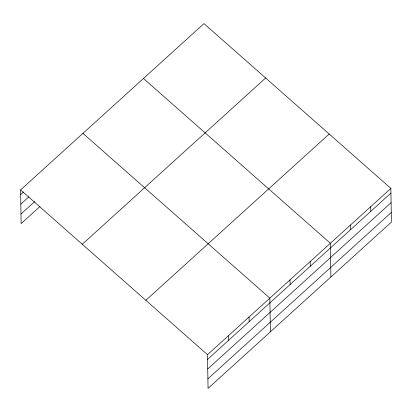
<?xml version="1.0" encoding="UTF-8"?>
<svg xmlns="http://www.w3.org/2000/svg" width="412" height="412" viewBox="0 0 412 412"><rect width="100%" height="100%" fill="white"/><g stroke="black" fill="none" stroke-linecap="round" stroke-linejoin="round"><path stroke-width="0.62" d="M20.6 189.901L203.955 23.613L390.87 188.392L391.4 222.099L208.045 388.387L207.514 354.681L20.6 189.901L21.13 223.608L40.021 206.474M20.672 194.582L23.51 192.013M20.821 204.161L28.85 196.879M20.981 214.029L34.675 201.607M82.282 244.28L265.637 77.992M145.833 300.307L329.188 134.013M207.514 354.681L390.87 188.392M207.586 359.362L390.942 193.073M207.736 368.941L391.096 202.653M207.89 378.808L391.251 212.52M143.448 78.486L330.362 243.271L330.893 276.972M82.941 133.364L269.855 298.144L270.385 331.851M370.702 206.685L370.774 211.366M350.53 224.978L350.607 229.659M310.195 261.558L310.267 266.24M290.022 279.851L290.099 284.532M249.075 316.988L249.147 321.669M228.294 335.837L228.366 340.518"/></g></svg>
